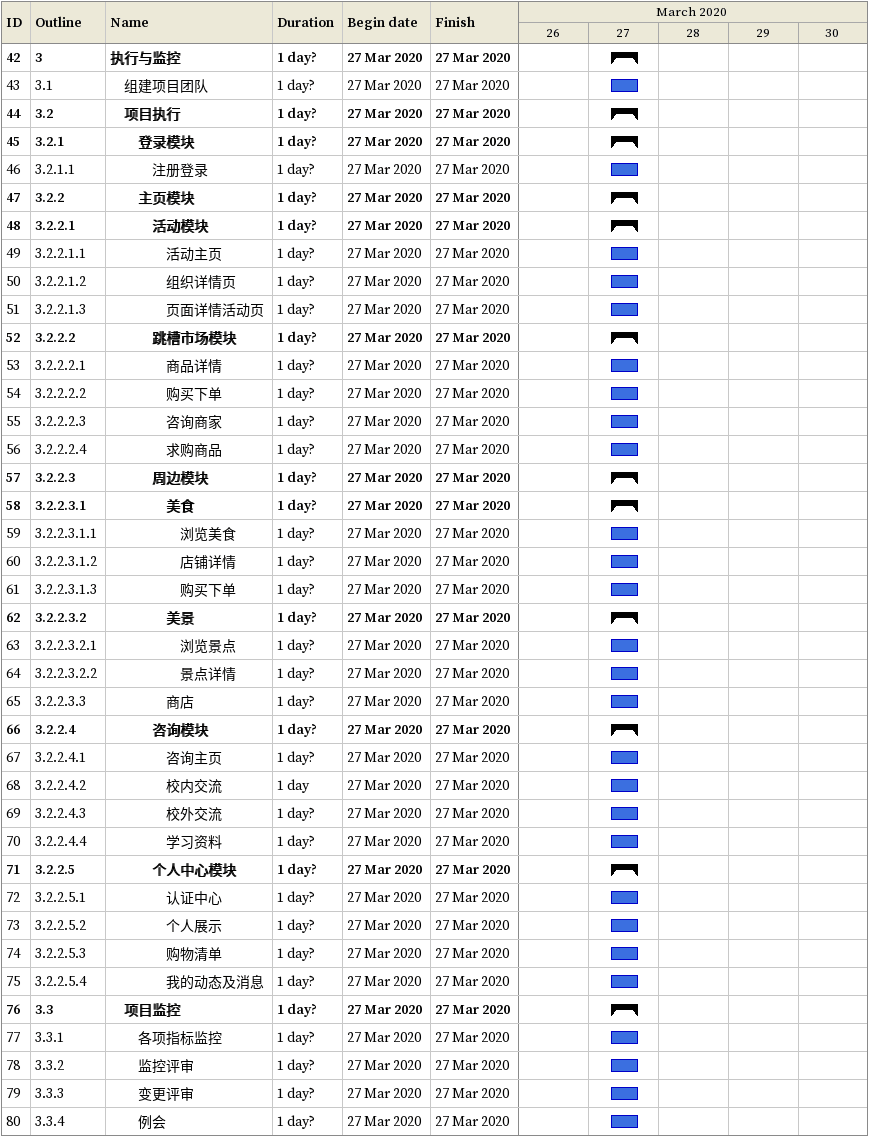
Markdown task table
| ID | WBS | Task | Duration | Start | Finish |
|---|---|---|---|---|---|
| 42 | 3 | **执行与监控** | 1d? | 2020-03-27 | 2020-03-27 |
| 43 | 3.1 | 组建项目团队 | 1d? | 2020-03-27 | 2020-03-27 |
| 44 | 3.2 | **项目执行** | 1d? | 2020-03-27 | 2020-03-27 |
| 45 | 3.2.1 | **登录模块** | 1d? | 2020-03-27 | 2020-03-27 |
| 46 | 3.2.1.1 | 注册登录 | 1d? | 2020-03-27 | 2020-03-27 |
| 47 | 3.2.2 | **主页模块** | 1d? | 2020-03-27 | 2020-03-27 |
| 48 | 3.2.2.1 | **活动模块** | 1d? | 2020-03-27 | 2020-03-27 |
| 49 | 3.2.2.1.1 | 活动主页 | 1d? | 2020-03-27 | 2020-03-27 |
| 50 | 3.2.2.1.2 | 组织详情页 | 1d? | 2020-03-27 | 2020-03-27 |
| 51 | 3.2.2.1.3 | 页面详情活动页 | 1d? | 2020-03-27 | 2020-03-27 |
| 52 | 3.2.2.2 | **跳槽市场模块** | 1d? | 2020-03-27 | 2020-03-27 |
| 53 | 3.2.2.2.1 | 商品详情 | 1d? | 2020-03-27 | 2020-03-27 |
| 54 | 3.2.2.2.2 | 购买下单 | 1d? | 2020-03-27 | 2020-03-27 |
| 55 | 3.2.2.2.3 | 咨询商家 | 1d? | 2020-03-27 | 2020-03-27 |
| 56 | 3.2.2.2.4 | 求购商品 | 1d? | 2020-03-27 | 2020-03-27 |
| 57 | 3.2.2.3 | **周边模块** | 1d? | 2020-03-27 | 2020-03-27 |
| 58 | 3.2.2.3.1 | **美食** | 1d? | 2020-03-27 | 2020-03-27 |
| 59 | 3.2.2.3.1.1 | 浏览美食 | 1d? | 2020-03-27 | 2020-03-27 |
| 60 | 3.2.2.3.1.2 | 店铺详情 | 1d? | 2020-03-27 | 2020-03-27 |
| 61 | 3.2.2.3.1.3 | 购买下单 | 1d? | 2020-03-27 | 2020-03-27 |
| 62 | 3.2.2.3.2 | **美景** | 1d? | 2020-03-27 | 2020-03-27 |
| 63 | 3.2.2.3.2.1 | 浏览景点 | 1d? | 2020-03-27 | 2020-03-27 |
| 64 | 3.2.2.3.2.2 | 景点详情 | 1d? | 2020-03-27 | 2020-03-27 |
| 65 | 3.2.2.3.3 | 商店 | 1d? | 2020-03-27 | 2020-03-27 |
| 66 | 3.2.2.4 | **咨询模块** | 1d? | 2020-03-27 | 2020-03-27 |
| 67 | 3.2.2.4.1 | 咨询主页 | 1d? | 2020-03-27 | 2020-03-27 |
| 68 | 3.2.2.4.2 | 校内交流 | 1d | 2020-03-27 | 2020-03-27 |
| 69 | 3.2.2.4.3 | 校外交流 | 1d? | 2020-03-27 | 2020-03-27 |
| 70 | 3.2.2.4.4 | 学习资料 | 1d? | 2020-03-27 | 2020-03-27 |
| 71 | 3.2.2.5 | **个人中心模块** | 1d? | 2020-03-27 | 2020-03-27 |
| 72 | 3.2.2.5.1 | 认证中心 | 1d? | 2020-03-27 | 2020-03-27 |
| 73 | 3.2.2.5.2 | 个人展示 | 1d? | 2020-03-27 | 2020-03-27 |
| 74 | 3.2.2.5.3 | 购物清单 | 1d? | 2020-03-27 | 2020-03-27 |
| 75 | 3.2.2.5.4 | 我的动态及消息 | 1d? | 2020-03-27 | 2020-03-27 |
| 76 | 3.3 | **项目监控** | 1d? | 2020-03-27 | 2020-03-27 |
| 77 | 3.3.1 | 各项指标监控 | 1d? | 2020-03-27 | 2020-03-27 |
| 78 | 3.3.2 | 监控评审 | 1d? | 2020-03-27 | 2020-03-27 |
| 79 | 3.3.3 | 变更评审 | 1d? | 2020-03-27 | 2020-03-27 |
| 80 | 3.3.4 | 例会 | 1d? | 2020-03-27 | 2020-03-27 |
